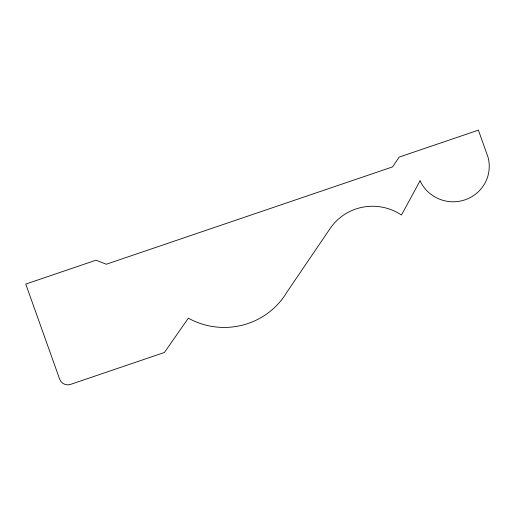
<?xml version="1.0" encoding="UTF-8"?>
<svg xmlns="http://www.w3.org/2000/svg" width="515" height="515" viewBox="0 0 515 515"><rect width="100%" height="100%" fill="white"/><g stroke="black" fill="none" stroke-linecap="round" stroke-linejoin="round"><path stroke-width="0.77" d="M420.053 180.804L401.468 215.038A51.172 50.2 5.7 0 0 329.31 229.729L286.855 292.23A72.866 71.476 5.7 0 1 188.329 318.173L164.427 352.472L70.523 384.402A8.51 8.349 5.7 0 1 59.682 379.246L25.75 284.08L95.996 260.191L106.322 264.24L392.591 166.886L399.164 157.094L478.39 130.153L488.008 157.12A36.224 35.535 5.7 0 1 465.277 199.736A36.224 35.535 5.7 0 1 420.053 180.804"/></g></svg>
